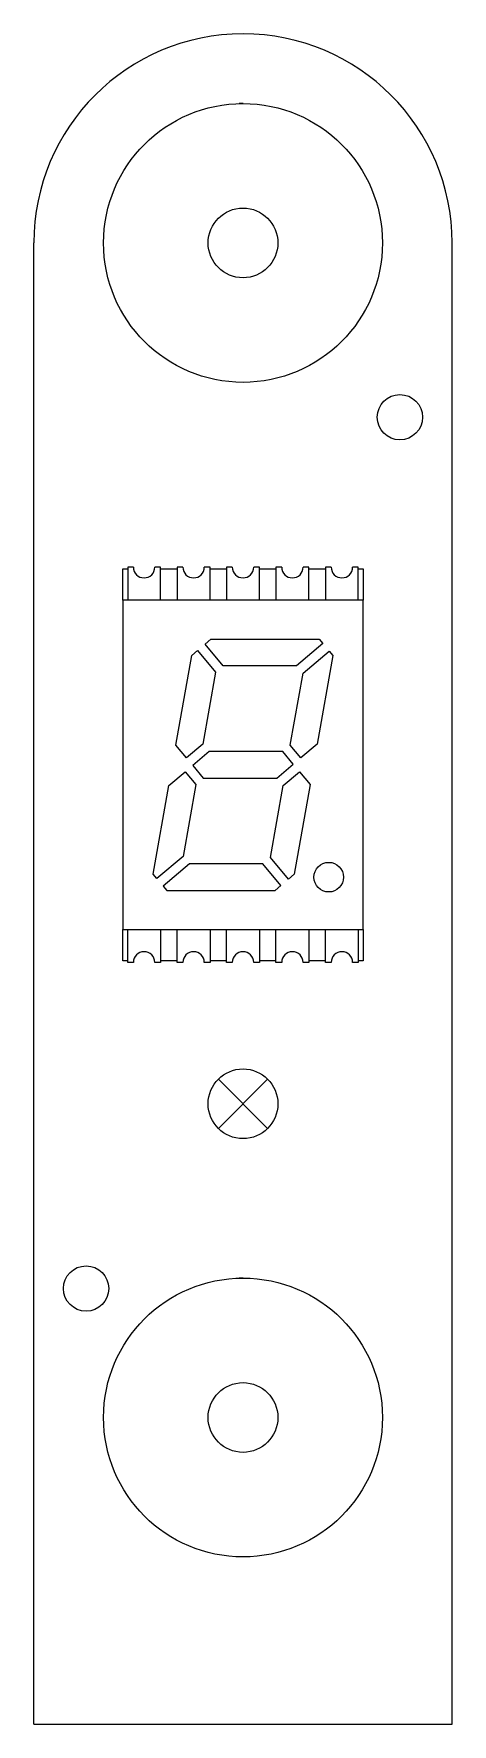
# Model space of a CAD drawing. Header units: millimetres. Extents: x 630.8 to 642.8, y 510 to 558.5.
import ezdxf

# ---------------------------------------------------------------- set-up
doc = ezdxf.new("R2010")
doc.units = ezdxf.units.MM
doc.layers.add('1', color=7, linetype='Continuous')
doc.layers.add('11', color=7, linetype='Continuous')

msp = doc.modelspace()

# ---------------------------------------------------------------- linework, layer by layer
at = {"lineweight": 18}
for p, q in [((636.12, 528.532), (637.534, 527.118)), ((636.12, 527.118), (637.534, 528.532))]:
    msp.add_line(p, q, dxfattribs=at)
for centre in [(636.827, 552.525), (636.827, 518.825)]:
    msp.add_circle(centre, 1, dxfattribs=at)
at = {"layer": '1', "color": 7, "linetype": 'Continuous', "lineweight": 18}
for p, q in [((630.827, 510.025), (630.827, 552.525)), ((642.827, 510.025), (642.827, 552.525)), ((633.684, 543.222), (633.519, 543.222)), ((633.519, 543.222), (633.519, 542.277)), ((634.464, 543.222), (634.299, 543.222)), ((634.464, 542.277), (634.464, 543.222)), ((634.937, 543.222), (634.937, 542.277)), ((635.102, 543.222), (634.937, 543.222)), ((635.882, 543.222), (635.716, 543.222)), ((635.882, 542.277), (635.882, 543.222)), ((636.354, 543.222), (636.354, 542.277)), ((636.52, 543.222), (636.354, 543.222)), ((637.3, 543.222), (637.134, 543.222)), ((637.3, 542.277), (637.3, 543.222)), ((637.772, 543.222), (637.772, 542.277)), ((637.938, 543.222), (637.772, 543.222)), ((638.717, 543.222), (638.552, 543.222)), ((638.717, 542.277), (638.717, 543.222)), ((639.19, 543.222), (639.19, 542.277)), ((639.355, 543.222), (639.19, 543.222)), ((640.135, 543.222), (639.97, 543.222)), ((640.135, 542.277), (640.135, 543.222)), ((633.377, 542.277), (633.377, 543.175)), ((633.377, 543.175), (633.519, 543.175)), ((634.464, 543.175), (634.937, 543.175)), ((635.882, 543.175), (636.354, 543.175)), ((637.3, 543.175), (637.772, 543.175)), ((638.717, 543.175), (639.19, 543.175)), ((640.135, 543.175), (640.277, 543.175)), ((640.277, 543.175), (640.277, 542.277)), ((640.277, 542.277), (633.377, 542.277)), ((633.377, 542.277), (633.377, 532.825)), ((640.277, 532.825), (640.277, 542.277)), ((635.355, 540.687), (635.523, 540.829)), ((635.523, 540.829), (636.039, 540.214)), ((635.741, 541.011), (635.909, 541.152)), ((636.256, 540.396), (635.741, 541.011)), ((635.909, 541.152), (639.015, 541.152)), ((639.119, 541.028), (638.365, 540.396)), ((638.548, 540.179), (639.301, 540.811)), ((639.015, 541.152), (639.119, 541.028)), ((639.301, 540.811), (639.405, 540.687)), ((634.901, 538.112), (635.355, 540.687)), ((638.365, 540.396), (636.256, 540.396)), ((639.405, 540.687), (638.957, 538.147)), ((636.039, 540.214), (635.675, 538.147)), ((638.183, 538.112), (638.548, 540.179)), ((635.203, 537.751), (634.901, 538.112)), ((635.675, 538.147), (635.203, 537.751)), ((635.857, 537.929), (635.385, 537.534)), ((637.966, 537.929), (635.857, 537.929)), ((638.268, 537.569), (637.966, 537.929)), ((638.486, 537.751), (638.183, 538.112)), ((638.957, 538.147), (638.486, 537.751)), ((635.385, 537.534), (635.688, 537.173)), ((637.797, 537.173), (638.268, 537.569)), ((634.249, 534.415), (634.697, 536.956)), ((634.697, 536.956), (635.168, 537.352)), ((635.471, 536.991), (635.106, 534.923)), ((635.168, 537.352), (635.471, 536.991)), ((635.688, 537.173), (637.797, 537.173)), ((637.615, 534.888), (637.979, 536.956)), ((637.979, 536.956), (638.451, 537.352)), ((638.753, 536.991), (638.299, 534.415)), ((638.451, 537.352), (638.753, 536.991)), ((635.106, 534.923), (634.353, 534.291)), ((635.289, 534.706), (634.535, 534.074)), ((637.398, 534.706), (635.289, 534.706)), ((637.913, 534.092), (637.398, 534.706)), ((638.13, 534.274), (637.615, 534.888)), ((634.353, 534.291), (634.249, 534.415)), ((634.535, 534.074), (634.639, 533.95)), ((637.745, 533.95), (637.913, 534.092)), ((638.299, 534.415), (638.13, 534.274)), ((634.639, 533.95), (637.745, 533.95)), ((633.377, 531.927), (633.377, 532.825)), ((633.377, 532.825), (640.277, 532.825)), ((633.519, 531.88), (633.519, 532.825)), ((634.464, 532.825), (634.464, 531.88)), ((634.937, 531.88), (634.937, 532.825)), ((635.882, 532.825), (635.882, 531.88)), ((636.354, 531.88), (636.354, 532.825)), ((637.3, 532.825), (637.3, 531.88)), ((637.772, 531.88), (637.772, 532.825)), ((638.717, 532.825), (638.717, 531.88)), ((639.19, 531.88), (639.19, 532.825)), ((640.135, 532.825), (640.135, 531.88)), ((640.277, 532.825), (640.277, 531.927)), ((633.519, 531.927), (633.377, 531.927)), ((633.684, 531.88), (633.519, 531.88)), ((634.464, 531.88), (634.299, 531.88)), ((634.937, 531.927), (634.464, 531.927)), ((635.102, 531.88), (634.937, 531.88)), ((635.882, 531.88), (635.716, 531.88)), ((636.354, 531.927), (635.882, 531.927)), ((636.52, 531.88), (636.354, 531.88)), ((637.3, 531.88), (637.134, 531.88)), ((637.772, 531.927), (637.3, 531.927)), ((637.938, 531.88), (637.772, 531.88)), ((638.717, 531.88), (638.552, 531.88)), ((639.19, 531.927), (638.717, 531.927)), ((639.355, 531.88), (639.19, 531.88)), ((640.135, 531.88), (639.97, 531.88)), ((640.277, 531.927), (640.135, 531.927)), ((630.827, 510.025), (642.827, 510.025))]:
    msp.add_line(p, q, dxfattribs=at)
for centre, radius in [((641.327, 547.525), 0.65), ((639.285, 534.328), 0.425), ((636.827, 527.825), 1), ((632.327, 522.525), 0.65)]:
    msp.add_circle(centre, radius, dxfattribs=at)
for centre, radius, start, end in [((636.827, 552.525), 6, 0, 180), ((633.991, 543.222), 0.307, 180, 0), ((635.409, 543.222), 0.307, 180, 0), ((636.827, 543.222), 0.307, 180, 0), ((638.245, 543.222), 0.307, 180, 0), ((639.663, 543.222), 0.307, 180, 0), ((633.991, 531.88), 0.307, 0, 180), ((635.409, 531.88), 0.307, 0, 180), ((636.827, 531.88), 0.307, 0, 180), ((638.245, 531.88), 0.307, 0, 180), ((639.663, 531.88), 0.307, 0, 180)]:
    msp.add_arc(centre, radius, start, end, dxfattribs=at)
at = {"layer": '11', "color": 7, "linetype": 'Continuous', "lineweight": 18}
for centre in [(636.827, 552.525), (636.827, 518.825)]:
    msp.add_circle(centre, 4, dxfattribs=at)
for centre in [(636.827, 552.525), (636.827, 518.825)]:
    msp.add_arc(centre, 4, 90, 91.575, dxfattribs=at)

doc.saveas('drawing.dxf')
